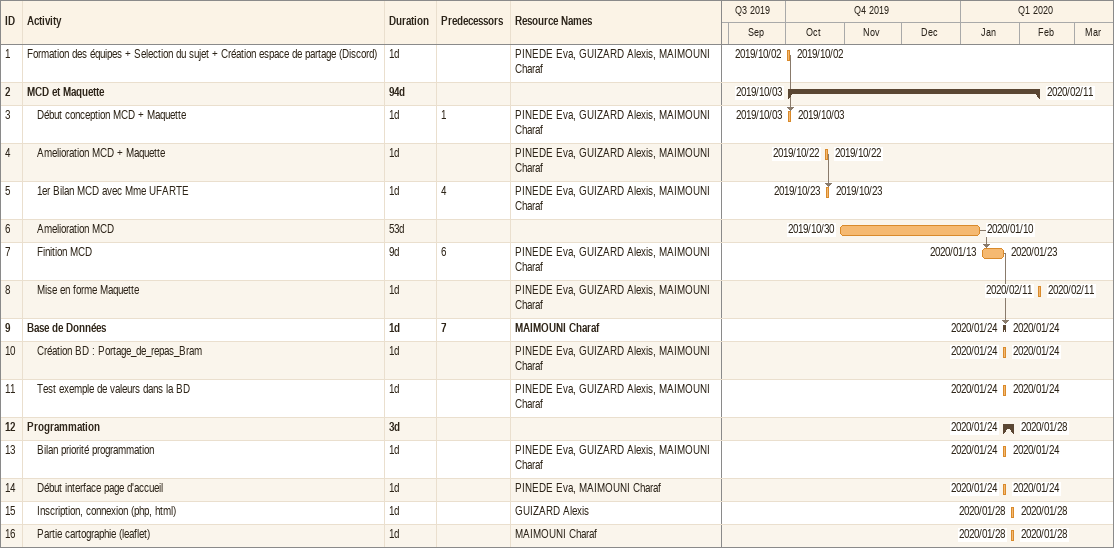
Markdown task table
| ID | Level | Task | Duration | Start | Finish | Predecessors | Resources |
|---|---|---|---|---|---|---|---|
| 1 | 1 | Formation des équipes + Selection du sujet + Création espace de partage (Discord) | 1d | 2019-10-02 | 2019-10-02 |  | PINEDE Eva, GUIZARD Alexis, MAIMOUNI Charaf |
| 2 | 1 | **MCD et Maquette** | 94d | 2019-10-03 | 2020-02-11 |  |  |
| 3 | 2 | Début conception MCD + Maquette | 1d | 2019-10-03 | 2019-10-03 | 1 | PINEDE Eva, GUIZARD Alexis, MAIMOUNI Charaf |
| 4 | 2 | Amelioration MCD + Maquette | 1d | 2019-10-22 | 2019-10-22 |  | PINEDE Eva, GUIZARD Alexis, MAIMOUNI Charaf |
| 5 | 2 | 1er Bilan MCD avec Mme UFARTE | 1d | 2019-10-23 | 2019-10-23 | 4 | PINEDE Eva, GUIZARD Alexis, MAIMOUNI Charaf |
| 6 | 2 | Amelioration MCD | 53d | 2019-10-30 | 2020-01-10 |  |  |
| 7 | 2 | Finition MCD | 9d | 2020-01-13 | 2020-01-23 | 6 | PINEDE Eva, GUIZARD Alexis, MAIMOUNI Charaf |
| 8 | 2 | Mise en forme Maquette | 1d | 2020-02-11 | 2020-02-11 |  | PINEDE Eva, GUIZARD Alexis, MAIMOUNI Charaf |
| 9 | 1 | **Base de Données** | 1d | 2020-01-24 | 2020-01-24 | 7 | MAIMOUNI Charaf |
| 10 | 2 | Création BD : Portage_de_repas_Bram | 1d | 2020-01-24 | 2020-01-24 |  | PINEDE Eva, GUIZARD Alexis, MAIMOUNI Charaf |
| 11 | 2 | Test exemple de valeurs dans la BD | 1d | 2020-01-24 | 2020-01-24 |  | PINEDE Eva, GUIZARD Alexis, MAIMOUNI Charaf |
| 12 | 1 | **Programmation** | 3d | 2020-01-24 | 2020-01-28 |  |  |
| 13 | 2 | Bilan priorité programmation | 1d | 2020-01-24 | 2020-01-24 |  | PINEDE Eva, GUIZARD Alexis, MAIMOUNI Charaf |
| 14 | 2 | Début interface page d'accueil | 1d | 2020-01-24 | 2020-01-24 |  | PINEDE Eva, MAIMOUNI Charaf |
| 15 | 2 | Inscription, connexion (php, html) | 1d | 2020-01-28 | 2020-01-28 |  | GUIZARD Alexis |
| 16 | 2 | Partie cartographie (leaflet) | 1d | 2020-01-28 | 2020-01-28 |  | MAIMOUNI Charaf |
